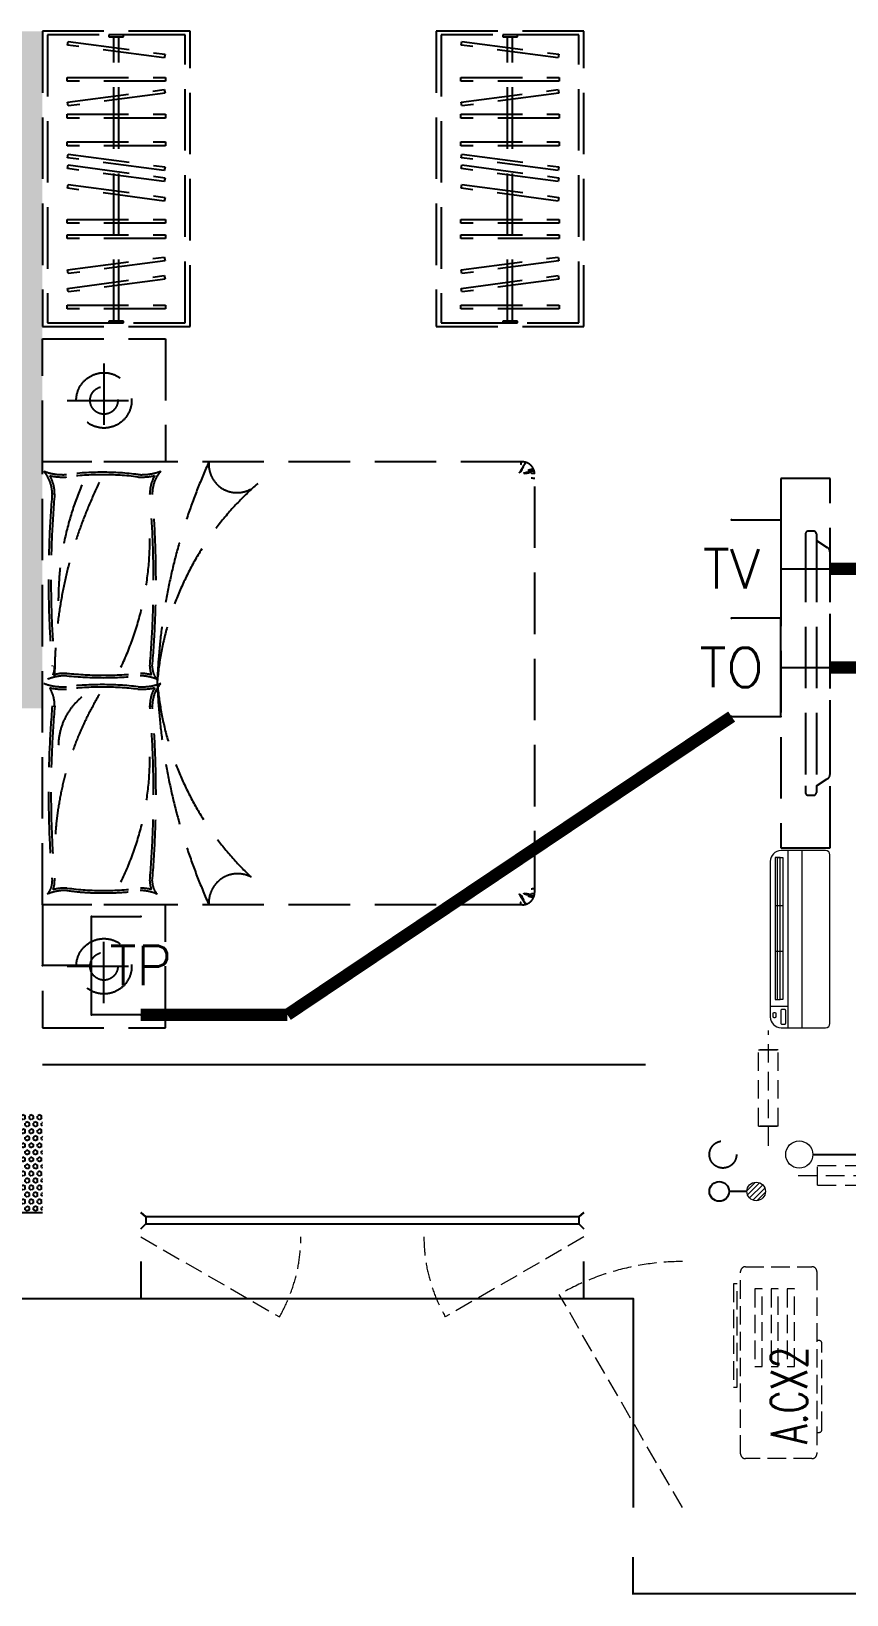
# Model space of a CAD drawing. Extents: x 5031545 to 5313844, y -886381 to -283477.
# Drawn here: x 5269046 to 5272359, y -787618 to -781264 of the extents above; entities that cross this region are included whole.
import ezdxf
from ezdxf.enums import TextEntityAlignment as Align

# ---------------------------------------------------------------- set-up
doc = ezdxf.new("R2010")
doc.units = 0
doc.header["$LTSCALE"] = 1000
doc.header["$MEASUREMENT"] = 0
for name, pattern in [('A户型$0$DASH', [0.35, 0.25, -0.1]), ('DASH', [0.35, 0.25, -0.1]), ('HIDDEN', [0.375, 0.25, -0.125])]:
    doc.linetypes.add(name, pattern=pattern)
doc.layers.get('0').update_dxf_attribs({"linetype": 'CONTINUOUS'})
for name, color, linetype in [('$RECOVER_210609100354-0', 7, 'CONTINUOUS'), ('3-栏杆1', 252, 'CONTINUOUS'), ('3.5方案汇报，与郭总、侯月琴确定户型_t8$0$2020.03.04 -1安徽标准化洋房户型(UA）_t8_t8$0$看线', 154, 'CONTINUOUS'), ('5fur', 175, 'CONTINUOUS'), ('EQUIP-通讯', 3, 'CONTINUOUS'), ('VPIPE-凝结', 150, 'CONTINUOUS'), ('VPIPE-雨水', 4, 'DASH'), ('WIRE-综合布线', 5, 'DASH'), ('保温', 6, 'CONTINUOUS'), ('看线', 185, 'CONTINUOUS')]:
    doc.layers.add(name, color=color, linetype=linetype)
for name, color, linetype, lineweight in [('EQUIP_地漏', 7, 'CONTINUOUS', 18), ('VPIPE-废水', 31, 'TG_F', 18), ('WINDOW', 146, 'CONTINUOUS', 20), ('平面-空调室内机', 176, 'CONTINUOUS', 9), ('平面-空调预留孔', 252, 'CONTINUOUS', 15)]:
    doc.layers.add(name, color=color, linetype=linetype, lineweight=lineweight)
doc.styles.add('_TCH_DIM', font='SIMPLEX', dxfattribs={"bigfont": 'GBCBIG'})
doc.styles.add('_TEL_DIM', font='simplex.shx', dxfattribs={"width": 0.8, "height": 3.5, "bigfont": 'hztxt.shx'})
doc.styles.add('TG_LINETYPE', font='SIMPLEX', dxfattribs={"width": 0.8, "height": 3, "bigfont": 'HZTXT'})
doc.linetypes.add('TG_F', pattern='A,2,-0.3,["F",TG_LINETYPE,S=0.1,R=0,X=-0.23,Y=-0.15],0', length=2.3)

# ---------------------------------------------------------------- blocks, each defined once
blk = doc.blocks.new('$equip$00001867')
for p, q in [((-0.5, 0.499), (-0.5, 0.999)), ((0.5, 0.999), (0.5, 0.499)), ((0.5, 0.499), (-0.5, 0.499)), ((0, 0.5), (0, 0))]:
    blk.add_line(p, q)
for p in [(-0.5, 0.999), (0.5, 0.999), (-0.5, 0.499), (0.5, 0.499), (0, 0)]:
    blk.add_point(p)
at = {"color": 7, "style": '_TEL_DIM'}
blk.add_attdef('$TEXT$', text='', height=0.4, dxfattribs=at).set_placement((0, 0.999), align=Align.MIDDLE_CENTER)
at = {"color": 7, "style": '_TEL_DIM', "flags": 1}
blk.add_attdef('A', text='', height=0.00002, dxfattribs=at).set_placement((0, 0), align=Align.MIDDLE_CENTER)
blk = doc.blocks.new('$equip$00001802')
for p, q in [((-0.5, 0.499), (-0.5, 0.999)), ((0.5, 0.999), (0.5, 0.499)), ((0.5, 0.499), (-0.5, 0.499)), ((0, 0.5), (0, 0))]:
    blk.add_line(p, q)
for p in [(-0.5, 0.999), (0.5, 0.999), (-0.5, 0.499), (0.5, 0.499), (0, 0)]:
    blk.add_point(p)
at = {"color": 7, "style": '_TEL_DIM'}
blk.add_attdef('$TEXT$', text='', height=0.4, dxfattribs=at).set_placement((0, 0.999), align=Align.MIDDLE_CENTER)
at = {"color": 7, "style": '_TEL_DIM', "flags": 1}
blk.add_attdef('A', text='', height=0.00002, dxfattribs=at).set_placement((0, 0), align=Align.MIDDLE_CENTER)
blk = doc.blocks.new('$equip$00001847')
for p, q in [((-0.5, 0.499), (-0.5, 0.999)), ((0.5, 0.999), (0.5, 0.499)), ((0.5, 0.499), (-0.5, 0.499)), ((0, 0.5), (0, 0))]:
    blk.add_line(p, q)
for p in [(-0.5, 0.999), (0.5, 0.999), (-0.5, 0.499), (0.5, 0.499), (0, 0)]:
    blk.add_point(p)
at = {"color": 7, "style": '_TEL_DIM'}
blk.add_attdef('$TEXT$', text='', height=0.4, dxfattribs=at).set_placement((0, 0.999), align=Align.MIDDLE_CENTER)
at = {"color": 7, "style": '_TEL_DIM', "flags": 1}
blk.add_attdef('A', text='', height=0.00002, dxfattribs=at).set_placement((0, 0), align=Align.MIDDLE_CENTER)
blk = doc.blocks.new('DSFDS')
at = {"layer": '3-栏杆1', "color": 5}
for p, q in [((490702.7, 517230.7), (490682.5, 517248.5)), ((490682.5, 517248.5), (490702.7, 517230.7)), ((492462.2, 517230.6), (490702.7, 517230.7)), ((490702.7, 517230.7), (490702.7, 517201.4)), ((492462.2, 517230.7), (492482.5, 517248.5)), ((492482.5, 517248.5), (492462.2, 517230.7)), ((492462.2, 517230.7), (492462.2, 517201.4)), ((490682.5, 517181.5), (490702.7, 517201.4)), ((490702.7, 517201.4), (492462.2, 517201.3)), ((492462.2, 517201.4), (492482.5, 517181.5)), ((492482.5, 517181.5), (492462.2, 517201.4))]:
    blk.add_line(p, q, dxfattribs=at)
blk = doc.blocks.new('dongkong')
at = {"layer": '平面-空调预留孔', "color": 8, "linetype": 'HIDDEN', "ltscale": 0.3}
for p, q in [((-603796, 210899.9), (-603796, 210431.5)), ((-603836, 210821), (-603836, 210510.8)), ((-603836, 210821), (-603756, 210821)), ((-603756, 210821), (-603756, 210510.8))]:
    blk.add_line(p, q, dxfattribs=at)
blk.add_lwpolyline([(-603756, 210510.8), (-603836, 210510.8)], dxfattribs=at)
blk = doc.blocks.new('$TwtSys$00000141')
at = {"color": 1}
for p, q in [((-47.1, 3.8), (-5, 45.9)), ((-47.1, 3.8), (-5, 45.9)), ((-43.6, -17.5), (17.5, 43.6)), ((-43.6, -17.5), (17.5, 43.6)), ((-33.2, -33.2), (33.2, 33.2)), ((-33.2, -33.2), (33.2, 33.2)), ((-16.2, -43.5), (43.8, 16.4)), ((-16.2, -43.5), (43.8, 16.4)), ((5.7, -46.1), (46.1, -5.7)), ((5.7, -46.1), (46.1, -5.7))]:
    blk.add_line(p, q, dxfattribs=at)
blk.add_circle((0, 0), 47, dxfattribs=at)
blk.add_circle((0, 0), 47, dxfattribs=at)
blk = doc.blocks.new('fergve')
at = {"layer": '平面-空调预留孔', "color": 8, "linetype": 'DASH', "ltscale": 0.3}
for p, q in [((119062.7, 54987.6), (119062.7, 54977.6)), ((119072.7, 54967.6), (119425.6, 54967.6)), ((119435.6, 54977.6), (119435.6, 54987.6))]:
    blk.add_line(p, q, dxfattribs=at)
blk.add_lwpolyline([(119715.9, 54987.6), (118975.9, 54987.6, -0.414214), (118955.9, 55007.6), (118955.9, 55277.6, -0.414214), (118975.9, 55297.6), (119715.9, 55297.6, -0.414214), (119735.9, 55277.6), (119735.9, 55007.6, -0.414214)], format="xyb", close=True, dxfattribs=at)
for points in [[(119666.7, 55326.8), (119246.8, 55326.8), (119246.8, 55311.6), (119666.7, 55311.6)], [(119645.5, 55239.2), (119330, 55239.2), (119330, 55210.2), (119645.5, 55210.2)], [(119645.5, 55173.4), (119330, 55173.4), (119330, 55144.4), (119645.5, 55144.4)], [(119645.5, 55107.6), (119330, 55107.6), (119330, 55078.6), (119645.5, 55078.6)]]:
    blk.add_lwpolyline(points, close=True, dxfattribs=at)
for centre, start, end in [((119072.7, 54977.6), 180, 270), ((119425.6, 54977.6), 270, 0)]:
    blk.add_arc(centre, 10, start, end, dxfattribs=at)
at = {"layer": '平面-空调预留孔', "color": 8, "linetype": 'DASH', "ltscale": 0.3, "style": '_TCH_DIM', "width": 0.705882}
blk.add_text('A.CX2', height=146.88, dxfattribs=at).set_placement((119015.3, 55027.3))
blk = doc.blocks.new('A$C001338C2')
at = {"color": 8}
for p, q in [((0, 248.6), (0, 22)), ((845, 303.6), (55, 303.6)), ((109.1, 214.8), (109.1, 303.6)), ((900, 22), (900, 248.6)), ((22, 0), (878, 0))]:
    blk.add_line(p, q, dxfattribs=at)
at = {"color": 8, "lineweight": 5}
for p, q in [((864.6, 278.7), (144.5, 278.7)), ((144.5, 278.7), (144.5, 265.8)), ((387, 278.7), (144.5, 278.7)), ((144.5, 278.7), (144.5, 252.9)), ((144.5, 265.8), (864.6, 265.8)), ((144.5, 239.9), (144.5, 252.9)), ((144.5, 252.9), (864.6, 252.9)), ((864.6, 239.9), (144.5, 239.9)), ((387, 239.9), (387, 278.7)), ((622, 239.9), (387, 239.9)), ((864.6, 278.7), (622, 278.7)), ((622, 278.7), (622, 239.9)), ((864.6, 252.9), (864.6, 278.7)), ((864.6, 265.8), (864.6, 239.9)), ((900, 214.8), (0, 214.8)), ((900, 143.2), (0, 143.2))]:
    blk.add_line(p, q, dxfattribs=at)
at = {"color": 8}
for points in [[(89.2, 226.4), (22.2, 226.4, -0.414214), (16.7, 231.9), (16.7, 243.1, -0.414214), (22.2, 248.6), (89.2, 248.6, -0.414214), (94.7, 243.1), (94.7, 231.9, -0.414214)], [(73.1, 275), (56.8, 275, -0.414214), (51.3, 280.5), (51.3, 283.4, -0.414214), (56.8, 288.9), (73.1, 288.9, -0.414214), (78.6, 283.4), (78.6, 280.5, -0.414214)]]:
    blk.add_lwpolyline(points, format="xyb", close=True, dxfattribs=at)
for centre, radius, start, end in [((55, 248.6), 55, 90, 180), ((845, 248.6), 55, 360, 90), ((22, 22), 22, 180, 270), ((878, 22), 22, 270, 360)]:
    blk.add_arc(centre, radius, start, end, dxfattribs=at)
blk = doc.blocks.new('A$C04040EB5')
at = {"layer": '保温', "linetype": 'Continuous', "ltscale": 10}
h = blk.add_hatch(dxfattribs=at)
h.set_pattern_fill('HEX', color=251, scale=10, angle=90, style=0)
h.set_pattern_definition([(90, (-503782.455, -514000.21), (-16.49778, 1e-15), [9.525, -19.05]), (210, (-503782.455, -514000.21), (8.24889, -14.2874966), [9.525, -19.05]), (150, (-503782.455, -513990.684), (-8.24889, -14.2874966), [9.525, -19.05])])
edge = h.paths.add_edge_path()
edge.add_line((0.1, 2048.3), (200.1, 2048.3))
edge.add_line((200.1, 2048.3), (200, 4800))
edge.add_line((200, 4800), (0, 4800))
edge.add_line((0, 4800), (0.1, 2048.3))
h = blk.add_hatch(dxfattribs=at)
h.set_pattern_fill('HEX', color=251, scale=10, angle=90, style=0)
h.set_pattern_definition([(90, (-503782.47, -516048.461), (-16.49778, 1e-15), [9.525, -19.05]), (210, (-503782.47, -516048.461), (8.24889, -14.2874966), [9.525, -19.05]), (150, (-503782.47, -516038.936), (-8.24889, -14.2874966), [9.525, -19.05])])
h.paths.add_polyline_path([(0.1, 0), (200.1, 0), (200.1, 398.3), (0.1, 398.3)])
at = {"layer": '保温', "color": 251, "linetype": 'ByBlock', "ltscale": 10}
blk.add_line((0, 0), (200, 0), dxfattribs=at)
blk = doc.blocks.new('VDGVDVXVE')
at = {"layer": '5fur', "color": 252, "linetype": 'A户型$0$DASH'}
for p, q in [((576293.7, 368658.3), (575693.7, 368658.3)), ((575693.7, 368658.3), (575693.7, 367458.3)), ((576273.7, 368643.3), (575713.7, 368643.3)), ((575713.7, 368643.3), (575713.7, 367473.3)), ((575795, 368602), (575798.4, 368616.8)), ((576188.9, 368549.9), (575795, 368602)), ((575798.4, 368616.8), (576192.4, 368564.7)), ((575963.7, 368643.3), (575963.7, 368635.8)), ((576023.7, 368643.3), (575963.7, 368643.3)), ((575963.7, 368635.8), (576023.7, 368635.8)), ((575983.7, 367480.8), (575983.7, 368635.8)), ((576003.7, 367480.8), (576003.7, 368635.8)), ((576023.7, 368635.8), (576023.7, 368643.3)), ((576273.7, 367473.3), (576273.7, 368643.3)), ((576293.7, 367458.3), (576293.7, 368658.3)), ((577893.7, 368658.3), (577293.7, 368658.3)), ((577293.7, 368658.3), (577293.7, 367458.3)), ((577873.7, 368643.3), (577313.7, 368643.3)), ((577313.7, 368643.3), (577313.7, 367473.3)), ((577395, 368602), (577398.4, 368616.8)), ((577788.9, 368549.9), (577395, 368602)), ((577398.4, 368616.8), (577792.4, 368564.7)), ((577563.7, 368643.3), (577563.7, 368635.8)), ((577623.7, 368643.3), (577563.7, 368643.3)), ((577563.7, 368635.8), (577623.7, 368635.8)), ((577583.7, 367480.8), (577583.7, 368635.8)), ((577603.7, 367480.8), (577603.7, 368635.8)), ((577623.7, 368635.8), (577623.7, 368643.3)), ((577873.7, 367473.3), (577873.7, 368643.3)), ((577893.7, 367458.3), (577893.7, 368658.3)), ((576192.4, 368564.7), (576188.9, 368549.9)), ((577792.4, 368564.7), (577788.9, 368549.9)), ((575793.7, 368455.8), (575793.7, 368470.8)), ((575793.7, 368470.8), (576193.7, 368470.8)), ((576193.7, 368470.8), (576193.7, 368455.8)), ((577393.7, 368455.8), (577393.7, 368470.8)), ((577393.7, 368470.8), (577793.7, 368470.8)), ((577793.7, 368470.8), (577793.7, 368455.8)), ((576193.7, 368455.8), (575793.7, 368455.8)), ((575795, 368369.6), (576188.9, 368421.7)), ((576192.4, 368407), (575798.4, 368354.9)), ((576188.9, 368421.7), (576192.4, 368407)), ((577793.7, 368455.8), (577393.7, 368455.8)), ((577395, 368369.6), (577788.9, 368421.7)), ((577792.4, 368407), (577398.4, 368354.9)), ((577788.9, 368421.7), (577792.4, 368407)), ((575798.4, 368354.9), (575795, 368369.6)), ((577398.4, 368354.9), (577395, 368369.6)), ((575793.7, 368305.8), (575793.7, 368320.8)), ((575793.7, 368320.8), (576193.7, 368320.8)), ((576193.7, 368305.8), (575793.7, 368305.8)), ((576193.7, 368320.8), (576193.7, 368305.8)), ((577393.7, 368305.8), (577393.7, 368320.8)), ((577393.7, 368320.8), (577793.7, 368320.8)), ((577793.7, 368305.8), (577393.7, 368305.8)), ((577793.7, 368320.8), (577793.7, 368305.8)), ((575793.7, 368193.3), (575793.7, 368208.3)), ((575793.7, 368208.3), (576193.7, 368208.3)), ((576193.7, 368193.3), (575793.7, 368193.3)), ((575795, 368144.4), (575798.4, 368159.2)), ((575798.4, 368159.2), (576192.4, 368107.1)), ((576193.7, 368208.3), (576193.7, 368193.3)), ((577393.7, 368193.3), (577393.7, 368208.3)), ((577393.7, 368208.3), (577793.7, 368208.3)), ((577793.7, 368193.3), (577393.7, 368193.3)), ((577395, 368144.4), (577398.4, 368159.2)), ((577398.4, 368159.2), (577792.4, 368107.1)), ((577793.7, 368208.3), (577793.7, 368193.3)), ((576188.9, 368092.3), (575795, 368144.4)), ((575795, 368100.2), (575798.4, 368115)), ((576188.9, 368048.1), (575795, 368100.2)), ((575798.4, 368115), (576192.4, 368062.9)), ((576192.4, 368107.1), (576188.9, 368092.3)), ((577788.9, 368092.3), (577395, 368144.4)), ((577395, 368100.2), (577398.4, 368115)), ((577788.9, 368048.1), (577395, 368100.2)), ((577398.4, 368115), (577792.4, 368062.9)), ((577792.4, 368107.1), (577788.9, 368092.3)), ((575795, 368020.5), (575798.4, 368035.3)), ((575798.4, 368035.3), (576192.4, 367983.2)), ((576192.4, 368062.9), (576188.9, 368048.1)), ((577395, 368020.5), (577398.4, 368035.3)), ((577398.4, 368035.3), (577792.4, 367983.2)), ((577792.4, 368062.9), (577788.9, 368048.1)), ((576188.9, 367968.4), (575795, 368020.5)), ((576192.4, 367983.2), (576188.9, 367968.4)), ((577788.9, 367968.4), (577395, 368020.5)), ((577792.4, 367983.2), (577788.9, 367968.4)), ((575793.7, 367878.7), (575793.7, 367893.7)), ((575793.7, 367893.7), (576193.7, 367893.7)), ((576193.7, 367878.7), (575793.7, 367878.7)), ((576193.7, 367893.7), (576193.7, 367878.7)), ((577393.7, 367878.7), (577393.7, 367893.7)), ((577393.7, 367893.7), (577793.7, 367893.7)), ((577793.7, 367878.7), (577393.7, 367878.7)), ((577793.7, 367893.7), (577793.7, 367878.7)), ((575793.7, 367816.1), (575793.7, 367831.1)), ((575793.7, 367831.1), (576193.7, 367831.1)), ((576193.7, 367816.1), (575793.7, 367816.1)), ((576193.7, 367831.1), (576193.7, 367816.1)), ((577393.7, 367816.1), (577393.7, 367831.1)), ((577393.7, 367831.1), (577793.7, 367831.1)), ((577793.7, 367816.1), (577393.7, 367816.1)), ((577793.7, 367831.1), (577793.7, 367816.1)), ((575795, 367688.3), (576188.9, 367740.4)), ((576192.4, 367725.6), (575798.4, 367673.5)), ((576188.9, 367740.4), (576192.4, 367725.6)), ((577395, 367688.3), (577788.9, 367740.4)), ((577792.4, 367725.6), (577398.4, 367673.5)), ((577788.9, 367740.4), (577792.4, 367725.6)), ((575798.4, 367673.5), (575795, 367688.3)), ((575795, 367613.5), (576188.9, 367665.6)), ((576192.4, 367650.8), (575798.4, 367598.7)), ((576188.9, 367665.6), (576192.4, 367650.8)), ((577398.4, 367673.5), (577395, 367688.3)), ((577395, 367613.5), (577788.9, 367665.6)), ((577792.4, 367650.8), (577398.4, 367598.7)), ((577788.9, 367665.6), (577792.4, 367650.8)), ((575798.4, 367598.7), (575795, 367613.5)), ((577398.4, 367598.7), (577395, 367613.5)), ((575793.7, 367529.6), (575793.7, 367544.6)), ((575793.7, 367544.6), (576193.7, 367544.6)), ((576193.7, 367529.6), (575793.7, 367529.6)), ((576193.7, 367544.6), (576193.7, 367529.6)), ((577393.7, 367529.6), (577393.7, 367544.6)), ((577393.7, 367544.6), (577793.7, 367544.6)), ((577793.7, 367529.6), (577393.7, 367529.6)), ((577793.7, 367544.6), (577793.7, 367529.6)), ((575693.7, 367458.3), (576293.7, 367458.3)), ((575713.7, 367473.3), (576273.7, 367473.3)), ((575963.7, 367480.8), (575963.7, 367473.3)), ((576023.7, 367480.8), (575963.7, 367480.8)), ((575963.7, 367473.3), (576023.7, 367473.3)), ((576023.7, 367473.3), (576023.7, 367480.8)), ((577293.7, 367458.3), (577893.7, 367458.3)), ((577313.7, 367473.3), (577873.7, 367473.3)), ((577563.7, 367480.8), (577563.7, 367473.3)), ((577623.7, 367480.8), (577563.7, 367480.8)), ((577563.7, 367473.3), (577623.7, 367473.3)), ((577623.7, 367473.3), (577623.7, 367480.8)), ((575943.7, 367308.3), (575943.7, 367008.3)), ((575793.7, 367158.3), (576093.7, 367158.3)), ((577643.7, 366908.3), (575693.7, 366908.3)), ((575693.7, 365108.3), (575693.7, 366908.3)), ((577693.7, 365158.3), (577693.7, 366858.3)), ((578826.7, 366626.8), (578805.7, 366626.8)), ((578794.1, 366615.2), (578794.1, 366588.1)), ((578794.1, 366588.1), (578794.1, 365592)), ((578838.4, 366615.2), (578838.4, 366588.1)), ((578838.4, 366588.1), (578881.8, 366560.4)), ((578838.4, 366588.1), (578838.4, 365592)), ((578893.7, 365637.6), (578893.7, 366542.5)), ((578838.4, 365592), (578881.8, 365619.7)), ((578794.1, 365592), (578794.1, 365564.9)), ((578805.7, 365553.3), (578826.7, 365553.3)), ((578838.4, 365592), (578838.4, 365564.9)), ((577643.7, 365108.3), (575693.7, 365108.3)), ((575943.7, 364708.3), (575943.7, 365008.3)), ((575793.7, 364858.3), (576093.7, 364858.3))]:
    blk.add_line(p, q, dxfattribs=at)
for points in [[(576193.7, 367408.3), (576193.7, 366908.3), (575693.7, 366908.3), (575693.7, 367408.3)], [(578693.7, 366840.1), (578693.7, 365340.1), (578893.7, 365340.1), (578893.7, 366840.1)], [(576193.7, 364608.3), (576193.7, 365108.3), (575693.7, 365108.3), (575693.7, 364608.3)]]:
    blk.add_lwpolyline(points, close=True, dxfattribs=at)
for points in [[(577654.7, 366902.8), (577653.8, 366901.6), (577653, 366900.5), (577652.3, 366899.5), (577651.8, 366898.7), (577651.4, 366897.9), (577651, 366897.3), (577650.7, 366896.7), (577650.5, 366896.1), (577650.2, 366895.6), (577649.9, 366895.1), (577649.7, 366894.7), (577649.4, 366894.2), (577649.2, 366893.8), (577648.9, 366893.4), (577648.6, 366893), (577648.4, 366892.5), (577648.1, 366892.1), (577647.8, 366891.7), (577647.5, 366891.2), (577647.2, 366890.7), (577646.9, 366890.2), (577646.6, 366889.7), (577646.2, 366889.1), (577645.8, 366888.5), (577645.5, 366887.8), (577645.1, 366887.1), (577644.6, 366886.4), (577644.2, 366885.7), (577643.8, 366884.9), (577643.3, 366884.2), (577642.9, 366883.5), (577642.5, 366882.8), (577642.1, 366882.1), (577641.7, 366881.5), (577641.3, 366880.9), (577640.9, 366880.3), (577640.5, 366879.8), (577640.2, 366879.2), (577639.8, 366878.7), (577639.5, 366878.2), (577639.2, 366877.6), (577638.9, 366877.1), (577638.5, 366876.6), (577638.2, 366876.1), (577637.9, 366875.5), (577637.6, 366875), (577637.3, 366874.4), (577637.1, 366873.9), (577636.8, 366873.3), (577636.5, 366872.7), (577636.2, 366872.1), (577635.9, 366871.5), (577635.5, 366870.9), (577635.2, 366870.3), (577634.9, 366869.8), (577634.5, 366869.2), (577634.2, 366868.7), (577633.8, 366868.3), (577633.4, 366867.8), (577633.1, 366867.4), (577632.8, 366867), (577632.5, 366866.6), (577632.2, 366866.2), (577632, 366865.9), (577631.9, 366865.5), (577631.8, 366865.2), (577631.8, 366864.9), (577631.8, 366864.7), (577631.9, 366864.5), (577632, 366864.4), (577632.1, 366864.5), (577632.3, 366864.6), (577632.5, 366864.9), (577632.8, 366865.2), (577633.1, 366865.7), (577633.5, 366866.2), (577633.9, 366866.7), (577634.3, 366867.3), (577634.9, 366867.8), (577635.5, 366868.3), (577636.1, 366868.7), (577636.8, 366869.2), (577637.5, 366869.5), (577638.3, 366869.9), (577639, 366870.3), (577639.7, 366870.7), (577640.3, 366871.2), (577640.8, 366871.7), (577641.2, 366872.3), (577641.5, 366873), (577641.8, 366873.7), (577642, 366874.5), (577642.2, 366875.3), (577642.4, 366876.1), (577642.7, 366877), (577643, 366877.8), (577643.4, 366878.6), (577643.8, 366879.5), (577644.3, 366880.3), (577644.8, 366881.1), (577645.3, 366881.9), (577645.8, 366882.8), (577646.3, 366883.7), (577646.7, 366884.6), (577647.1, 366885.5), (577647.4, 366886.5), (577647.7, 366887.4), (577647.9, 366888.4), (577648.1, 366889.3), (577648.2, 366890.2), (577648.4, 366891), (577648.6, 366891.8), (577648.8, 366892.4), (577649, 366893.1), (577649.2, 366893.6), (577649.5, 366894.1), (577649.7, 366894.5), (577650, 366894.9), (577650.3, 366895.3), (577650.6, 366895.6), (577650.9, 366896), (577651.2, 366896.3), (577651.5, 366896.6), (577651.9, 366897), (577652.3, 366897.3), (577652.6, 366897.7), (577653, 366898), (577653.4, 366898.4), (577653.8, 366898.8), (577654.2, 366899.3), (577654.6, 366899.8), (577655.1, 366900.3), (577655.7, 366900.9), (577656.3, 366901.5), (577657, 366902.1), (577657.9, 366902.8)], [(577640.6, 366908.3), (577639.8, 366907.1), (577639.1, 366906.1), (577638.6, 366905.3), (577638.3, 366904.5), (577638.1, 366903.9), (577638, 366903.3), (577638, 366902.8), (577638, 366902.4), (577638, 366901.9), (577638, 366901.5), (577638, 366901), (577637.9, 366900.6), (577637.9, 366900.1), (577637.8, 366899.7), (577637.7, 366899.3), (577637.6, 366898.8), (577637.5, 366898.3), (577637.3, 366897.9), (577637.1, 366897.5), (577636.9, 366897.1), (577636.7, 366896.7), (577636.6, 366896.5), (577636.5, 366896.3), (577636.5, 366896.3)], [(577688.5, 366880.5), (577686.2, 366879.5), (577684.1, 366878.7), (577682.4, 366878), (577680.8, 366877.5), (577679.3, 366877.1), (577678.1, 366876.8), (577676.9, 366876.5), (577675.9, 366876.3), (577674.9, 366876), (577673.9, 366875.7), (577672.9, 366875.4), (577671.8, 366875.1), (577670.7, 366874.7), (577669.4, 366874.2), (577667.9, 366873.6), (577666.2, 366873)], [(577650.2, 366864.2), (577649.6, 366862.1), (577651.2, 366861.1), (577651.2, 366861.1), (577659.6, 366862.2), (577663.5, 366862.8), (577664.7, 366864.2), (577668.8, 366863.6), (577674.5, 366866.6), (577677.3, 366866.6), (577680.6, 366863), (577683.6, 366862.2), (577685.1, 366862.1), (577693.5, 366862), (577692, 366862)], [(577650.2, 366864.2), (577656.1, 366865.3), (577660.7, 366866.2), (577664.2, 366867.1), (577666.7, 366867.7), (577668.5, 366868.3), (577669.7, 366868.8), (577670.5, 366869.2), (577671.2, 366869.5), (577671.7, 366869.7), (577672.3, 366869.9), (577672.8, 366870.1), (577673.4, 366870.2), (577674, 366870.3), (577674.6, 366870.4), (577675.2, 366870.5), (577675.9, 366870.6), (577676.7, 366870.7), (577677.6, 366870.9), (577678.8, 366871), (577680.3, 366871.3), (577682.2, 366871.6), (577684.6, 366872), (577687.7, 366872.5), (577691.4, 366873.2)], [(577679, 366844), (577680.8, 366843.5), (577682.6, 366843.2), (577684.5, 366842.9), (577686.3, 366842.7), (577688.1, 366842.6), (577690, 366842.6), (577691.8, 366842.5), (577693.7, 366842.5)], [(577679, 365172.6), (577680.8, 365173.1), (577682.6, 365173.5), (577684.5, 365173.8), (577686.3, 365173.9), (577688.1, 365174), (577690, 365174.1), (577691.8, 365174.1), (577693.7, 365174.1)], [(577654.7, 365113.8), (577653.8, 365115.1), (577653, 365116.2), (577652.3, 365117.1), (577651.8, 365118), (577651.4, 365118.7), (577651, 365119.4), (577650.7, 365120), (577650.5, 365120.5), (577650.2, 365121), (577649.9, 365121.5), (577649.7, 365122), (577649.4, 365122.4), (577649.2, 365122.8), (577648.9, 365123.3), (577648.6, 365123.7), (577648.4, 365124.1), (577648.1, 365124.6), (577647.8, 365125), (577647.5, 365125.5), (577647.2, 365126), (577646.9, 365126.5), (577646.6, 365127), (577646.2, 365127.6), (577645.8, 365128.2), (577645.5, 365128.9), (577645.1, 365129.6), (577644.6, 365130.3), (577644.2, 365131), (577643.8, 365131.7), (577643.3, 365132.5), (577642.9, 365133.2), (577642.5, 365133.9), (577642.1, 365134.5), (577641.7, 365135.1), (577641.3, 365135.7), (577640.9, 365136.3), (577640.5, 365136.9), (577640.2, 365137.4), (577639.8, 365138), (577639.5, 365138.5), (577639.2, 365139), (577638.9, 365139.5), (577638.5, 365140.1), (577638.2, 365140.6), (577637.9, 365141.1), (577637.6, 365141.7), (577637.3, 365142.2), (577637.1, 365142.8), (577636.8, 365143.4), (577636.5, 365144), (577636.2, 365144.6), (577635.9, 365145.2), (577635.5, 365145.8), (577635.2, 365146.3), (577634.9, 365146.9), (577634.5, 365147.4), (577634.2, 365147.9), (577633.8, 365148.4), (577633.4, 365148.8), (577633.1, 365149.3), (577632.8, 365149.7), (577632.5, 365150.1), (577632.2, 365150.4), (577632, 365150.8), (577631.9, 365151.1), (577631.8, 365151.5), (577631.8, 365151.7), (577631.8, 365152), (577631.9, 365152.1), (577632, 365152.2), (577632.1, 365152.2), (577632.3, 365152.1), (577632.5, 365151.8), (577632.8, 365151.4), (577633.1, 365151), (577633.5, 365150.5), (577633.9, 365150), (577634.3, 365149.4), (577634.9, 365148.9), (577635.5, 365148.4), (577636.1, 365147.9), (577636.8, 365147.5), (577637.5, 365147.1), (577638.3, 365146.7), (577639, 365146.3), (577639.7, 365145.9), (577640.3, 365145.5), (577640.8, 365144.9), (577641.2, 365144.3), (577641.5, 365143.7), (577641.8, 365142.9), (577642, 365142.2), (577642.2, 365141.4), (577642.4, 365140.5), (577642.7, 365139.7), (577643, 365138.9), (577643.4, 365138), (577643.8, 365137.2), (577644.3, 365136.4), (577644.8, 365135.6), (577645.3, 365134.7), (577645.8, 365133.9), (577646.3, 365133), (577646.7, 365132.1), (577647.1, 365131.2), (577647.4, 365130.2), (577647.7, 365129.2), (577647.9, 365128.3), (577648.1, 365127.4), (577648.2, 365126.5), (577648.4, 365125.7), (577648.6, 365124.9), (577648.8, 365124.2), (577649, 365123.6), (577649.2, 365123.1), (577649.5, 365122.6), (577649.7, 365122.1), (577650, 365121.7), (577650.3, 365121.4), (577650.6, 365121), (577650.9, 365120.7), (577651.2, 365120.3), (577651.5, 365120), (577651.9, 365119.7), (577652.3, 365119.3), (577652.6, 365119), (577653, 365118.6), (577653.4, 365118.2), (577653.8, 365117.8), (577654.2, 365117.4), (577654.6, 365116.9), (577655.1, 365116.4), (577655.7, 365115.8), (577656.3, 365115.2), (577657, 365114.5), (577657.9, 365113.8)], [(577640.6, 365108.3), (577639.8, 365109.5), (577639.1, 365110.5), (577638.6, 365111.4), (577638.3, 365112.1), (577638.1, 365112.8), (577638, 365113.3), (577638, 365113.8), (577638, 365114.3), (577638, 365114.7), (577638, 365115.2), (577638, 365115.6), (577637.9, 365116.1), (577637.9, 365116.5), (577637.8, 365117), (577637.7, 365117.4), (577637.6, 365117.9), (577637.5, 365118.3), (577637.3, 365118.8), (577637.1, 365119.2), (577636.9, 365119.6), (577636.7, 365119.9), (577636.6, 365120.2), (577636.5, 365120.3), (577636.5, 365120.4)], [(577650.2, 365152.5), (577649.6, 365154.6), (577651.2, 365155.6), (577651.2, 365155.6), (577659.6, 365154.4), (577663.5, 365153.8), (577664.7, 365152.5), (577668.8, 365153), (577674.5, 365150.1), (577677.3, 365150.1), (577680.6, 365153.6), (577683.6, 365154.4), (577685.1, 365154.6), (577693.5, 365154.7), (577692, 365154.7)], [(577650.2, 365152.5), (577656.1, 365151.4), (577660.7, 365150.4), (577664.2, 365149.6), (577666.7, 365148.9), (577668.5, 365148.4), (577669.7, 365147.9), (577670.5, 365147.5), (577671.2, 365147.2), (577671.7, 365146.9), (577672.3, 365146.7), (577672.8, 365146.6), (577673.4, 365146.4), (577674, 365146.3), (577674.6, 365146.2), (577675.2, 365146.1), (577675.9, 365146), (577676.7, 365145.9), (577677.6, 365145.8), (577678.8, 365145.6), (577680.3, 365145.4), (577682.2, 365145.1), (577684.6, 365144.7), (577687.7, 365144.1), (577691.4, 365143.5)], [(577688.5, 365136.1), (577686.2, 365137.2), (577684.1, 365138), (577682.4, 365138.6), (577680.8, 365139.2), (577679.3, 365139.6), (577678.1, 365139.9), (577676.9, 365140.2), (577675.9, 365140.4), (577674.9, 365140.7), (577673.9, 365140.9), (577672.9, 365141.2), (577671.8, 365141.6), (577670.7, 365142), (577669.4, 365142.5), (577667.9, 365143), (577666.2, 365143.7)]]:
    blk.add_lwpolyline(points, dxfattribs=at)
for centre, radius in [((575943.7, 367158.3), 112.5), ((575943.7, 367158.3), 56.2), ((575943.7, 364858.3), 112.5), ((575943.7, 364858.3), 56.2)]:
    blk.add_circle(centre, radius, dxfattribs=at)
for centre, radius, start, end in [((578550.3, 365924.7), 2391.9, 155.71765, 178.20425), ((576484.2, 366897.9), 114.7, 174.77674, 317.10565), ((577643.7, 366858.3), 50, 0, 90), ((575595.8, 366779.3), 137.5, 358.4473, 41.58388), ((575777.5, 367081.5), 225.2, 249.51501, 273.4755), ((575777.5, 367081.5), 235.1, 256.76987, 273.4755), ((575595.8, 366779.3), 147.4, 358.4473, 29.85132), ((577521.2, 366041.7), 1778, 153.87257, 180.19917), ((575936.7, 365725.7), 1140.4, 82.66801, 97.33199), ((575936.7, 365725.7), 1130.4, 82.66801, 97.33199), ((576095.8, 367081.5), 235.1, 266.5245, 283.23012), ((576095.8, 367081.5), 225.2, 266.5245, 290.48499), ((576277.5, 366779.3), 147.4, 150.14868, 181.5527), ((576277.5, 366779.3), 137.5, 138.41611, 181.5527), ((577357.1, 365914.4), 1200.9, 131.06215, 175.52209), ((579807.6, 366428.1), 4089.4, 175.07359, 184.91817), ((579807.6, 366428.1), 4079.4, 175.0735, 184.91825), ((576956.4, 366345.3), 1198.2, 156.94178, 180.08542), ((572065.7, 366428.1), 4079.4, 355.08174, 4.9265), ((572065.7, 366428.1), 4089.4, 355.08183, 4.92641), ((578805.7, 366615.2), 11.6, 90, 180), ((578826.7, 366615.2), 11.6, 0, 90), ((574917.6, 366594), 1212.5, 334.57717, 0.15076), ((578874.3, 366542.5), 19.4, 0, 67.11255), ((575657.6, 366075.1), 85.7, 337.5713, 1.80123), ((576215.8, 366075.1), 85.7, 178.19877, 202.4287), ((576215.8, 366075.1), 75.8, 178.19877, 222.14046), ((575777.5, 366219.2), 225.2, 249.51501, 273.4755), ((575787.4, 365847.4), 191.6, 88.39232, 112.60225), ((575777.5, 366219.2), 235.1, 256.76987, 273.4755), ((575595.8, 365917), 147.4, 358.4473, 29.85132), ((575787.4, 365847.4), 201.5, 88.39232, 104.55155), ((575936.7, 364731.7), 1271.2, 83.42597, 96.57403), ((575936.7, 364731.7), 1261.2, 83.42597, 96.57403), ((575942, 367498.2), 1466.9, 264.15875, 275.84125), ((575942, 367498.2), 1456.9, 264.15875, 275.84125), ((576095.8, 366219.2), 235.1, 266.5245, 283.23012), ((576095.8, 366219.2), 225.2, 266.5245, 290.48499), ((576086, 365847.4), 191.6, 67.39775, 88.39232), ((576086, 365847.4), 201.5, 75.44845, 88.39232), ((576277.5, 365917), 147.4, 150.14868, 181.5527), ((576277.5, 365917), 137.5, 138.41611, 181.5527), ((578601.6, 366102.9), 2443.2, 181.77346, 204.02204), ((577381.3, 366113), 1225, 184.40633, 226.7421), ((577009.1, 365309), 1265.9, 148.92485, 180.15264), ((576014.7, 365752.5), 256.5, 128.81047, 179.14635), ((579928.4, 365560.7), 4210.1, 175.14479, 184.84708), ((579928.4, 365560.7), 4200.1, 175.14488, 184.84699), ((571945, 365560.7), 4200.1, 355.15301, 4.85512), ((571945, 365560.7), 4210.1, 355.15292, 4.8552), ((574980.7, 365707.1), 1149.4, 333.87686, 0.14589), ((578874.3, 365637.6), 19.4, 292.88745, 0), ((578805.7, 365564.9), 11.6, 180, 270), ((578826.7, 365564.9), 11.6, 270, 0), ((576486.9, 365117.2), 117.2, 62.09168, 184.33827), ((575657.6, 365202.6), 75.8, 317.85954, 1.80123), ((575787.4, 364974.9), 191.6, 88.39232, 112.60225), ((575657.6, 365202.6), 85.7, 337.5713, 1.80123), ((575787.4, 364974.9), 201.5, 88.39232, 104.55155), ((575942, 366249.1), 1092.9, 262.14891, 277.85109), ((575942, 366249.1), 1082.9, 262.14891, 277.85109), ((576086, 364974.9), 191.6, 67.39775, 88.39232), ((576086, 364974.9), 201.5, 75.44845, 88.39232), ((576215.8, 365202.6), 85.7, 178.19877, 202.4287), ((576215.8, 365202.6), 75.8, 178.19877, 222.14046), ((577643.7, 365158.3), 50, 270, 360)]:
    blk.add_arc(centre, radius, start, end, dxfattribs=at)
blk = doc.blocks.new('A$C547B2CCF')
at = {"layer": '$RECOVER_210609100354-0', "color": 252, "const_width": 8}
blk.add_lwpolyline([(26900, 1900), (26900, 1750), (28050, 1750), (28050, 1900)], dxfattribs=at)
at = {"layer": '3.5方案汇报，与郭总、侯月琴确定户型_t8$0$2020.03.04 -1安徽标准化洋房户型(UA）_t8_t8$0$看线', "color": 252, "ltscale": 10}
blk.add_lwpolyline([(26950, 3900), (24500, 3900)], dxfattribs=at)
at = {"layer": 'VPIPE-凝结', "color": 252, "ltscale": 0.1}
blk.add_line((27630, 3535), (27970, 3535), dxfattribs=at)
blk.add_lwpolyline([(27362.4, 3385), (27290, 3385)], dxfattribs=at)
blk.add_circle((27250, 3385), 40, dxfattribs=at)
at = {"layer": 'VPIPE-废水', "color": 252}
blk.add_circle((27575, 3535), 55, dxfattribs=at)
at = {"layer": 'VPIPE-雨水', "color": 252}
blk.add_circle((27265, 3535), 55, dxfattribs=at)
at = {"layer": 'WINDOW', "color": 252, "linetype": 'DASH', "ltscale": 0.3}
for points in [[(24900, 3200), (25463.1, 2875.4, 0.131485), (25550, 3200)], [(26700, 3200), (26136.9, 2875.4, -0.131485), (26050, 3200)], [(27100, 2100), (26600, 2966, -0.131652), (27100, 3100)]]:
    blk.add_lwpolyline(points, format="xyb", dxfattribs=at)
at = {"layer": '看线', "color": 252, "ltscale": 0.5}
for points in [[(24900, 3100), (24900, 2950), (26700, 2950), (26700, 3100)], [(24400, 2950), (26900, 2950), (26900, 2100)]]:
    blk.add_lwpolyline(points, dxfattribs=at)
at = {"color": 252}
for name, p in [('VDGVDVXVE', (-551193.7, -360558.3)), ('A$C04040EB5', (24300, 3300))]:
    blk.add_blockref(name, p, dxfattribs=at)
at = {"color": 252, "rotation": 90}
blk.add_blockref('fergve', (82634.2, -116656.8), dxfattribs=at)
at = {"layer": '3-栏杆1', "color": 252}
blk.add_blockref('DSFDS', (-465782.5, -513948.5), dxfattribs=at)
at = {"layer": 'EQUIP_地漏', "color": 252, "xscale": -0.8, "yscale": -0.8, "zscale": 0.8, "rotation": 180}
blk.add_blockref('$TwtSys$00000141', (27400, 3385), dxfattribs=at)
at = {"layer": '平面-空调室内机', "color": 252, "ltscale": 0.3, "xscale": -1, "rotation": 180}
blk.add_blockref('dongkong', (631245.9, 214470.8), dxfattribs=at)
at = {"layer": '平面-空调室内机', "color": 252, "ltscale": 0.3}
for p, rotation in [((-576346.1, 214470.8), 180), ((238470.7, 607246), 89.99999999999999)]:
    blk.add_blockref('dongkong', p, dxfattribs=dict(at, rotation=rotation))
at = {"layer": '平面-空调预留孔', "color": 252, "xscale": 0.800000000046565, "yscale": 0.800000000046565, "zscale": 0.800000000046565, "rotation": 90.00000023343011}
blk.add_blockref('A$C001338C2', (27699.9, 4050), dxfattribs=at)

msp = doc.modelspace()

# ---------------------------------------------------------------- linework, layer by layer
at = {"layer": 'WIRE-综合布线', "color": 4, "const_width": 50}
for points in [[(5272291.5, -783449), (5272491.5, -783449)], [(5272291.5, -783849), (5272491.5, -783849)], [(5270086.9, -785260.8), (5271891.9, -784049)], [(5269491.1, -785260.8), (5270086.9, -785260.8)]]:
    msp.add_lwpolyline(points, dxfattribs=at)

# ---------------------------------------------------------------- block references
at = {"color": 2}
msp.add_blockref('A$C547B2CCF', (5244591.5, -789363.8), dxfattribs=at)
at = {"layer": 'EQUIP-通讯', "color": 1}
ref = msp.add_blockref('$equip$00001802', (5272291.5, -783449), dxfattribs=dict(at, xscale=400, yscale=400, zscale=400, rotation=90))
ref.add_attrib('$TEXT$', 'TV', dxfattribs={"layer": '0', "color": 7, "height": 160, "style": '_TEL_DIM'}).set_placement((5271891.9, -783449), align=Align.MIDDLE_CENTER)
ref = msp.add_blockref('$equip$00001847', (5272291.5, -783849), dxfattribs=dict(at, xscale=-400, yscale=400, zscale=400, rotation=90.00000000025011))
ref.add_attrib('$TEXT$', 'TO', dxfattribs={"layer": '0', "color": 7, "height": 160, "style": '_TEL_DIM'}).set_placement((5271891.9, -783849), align=Align.MIDDLE_CENTER)
ref = msp.add_blockref('$equip$00001867', (5269091.5, -785060.8), dxfattribs=dict(at, xscale=400, yscale=400, zscale=400, rotation=270))
ref.add_attrib('$TEXT$', 'TP', dxfattribs={"layer": '0', "color": 7, "height": 160, "style": '_TEL_DIM'}).set_placement((5269491.1, -785060.8), align=Align.MIDDLE_CENTER)

doc.saveas('drawing.dxf')
